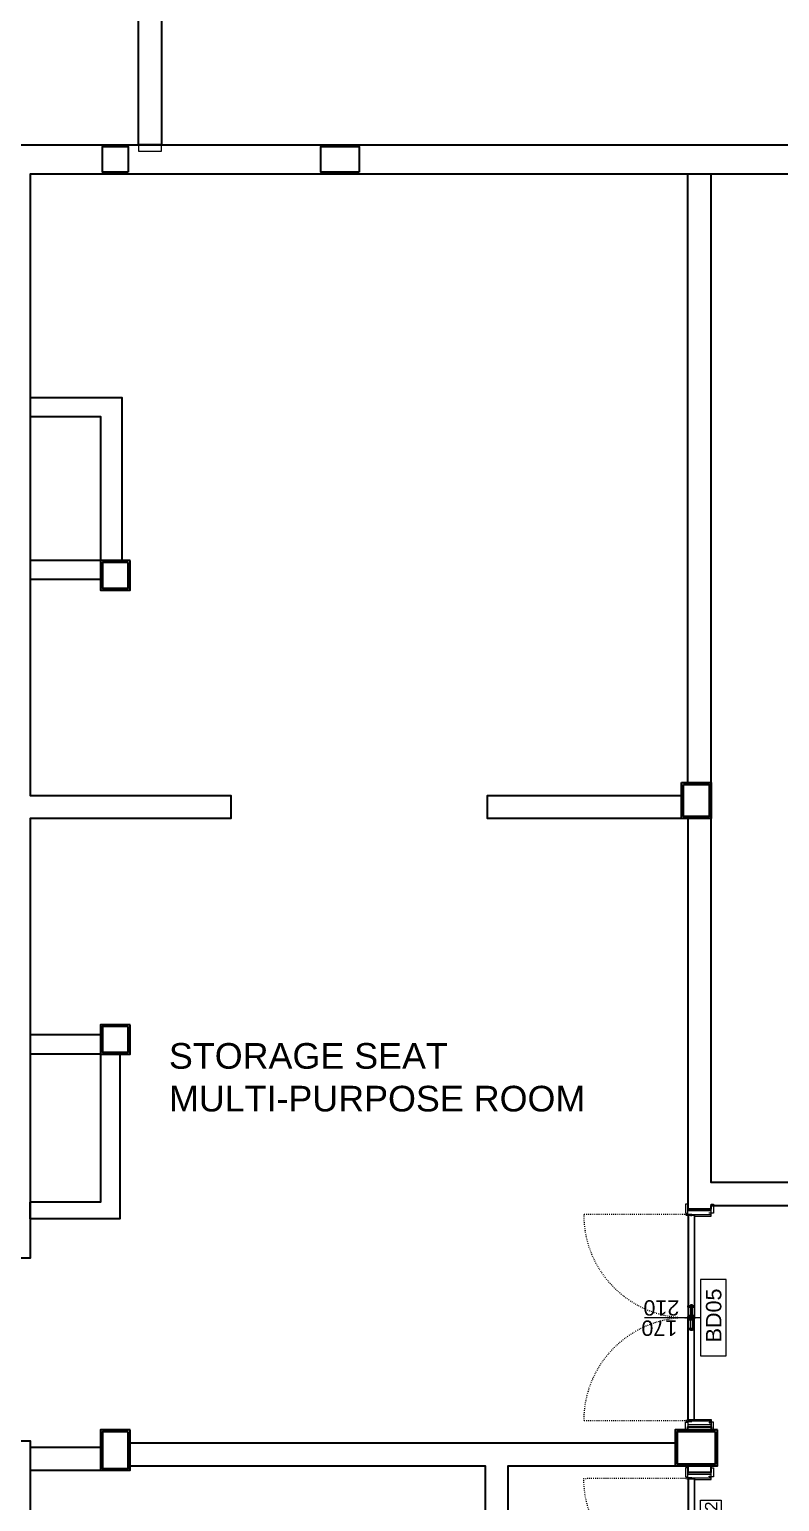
# Model space of a CAD drawing. Header units: centimetres. Extents: x 118932 to 154602, y -32682 to -23521.
# Drawn here: x 120597 to 121182, y -29082 to -27934 of the extents above; entities that cross this region are included whole.
import ezdxf

# ---------------------------------------------------------------- set-up
doc = ezdxf.new("R2010")
doc.units = ezdxf.units.CM
doc.header["$LTSCALE"] = 50
doc.header["$MEASUREMENT"] = 0
doc.linetypes.add('ACAD_ISO03W100', pattern=[30, 12, -18])
for name, color, linetype, lineweight, true_color in [('GEN_00_BL_Yazı', 7, 'Continuous', 0, 0x4f5250), ('GEN_01_TA_Kolon', 7, 'Continuous', 35, 0xd05d28), ('GEN_02_TF_Kapı', 7, 'Continuous', 9, 0x4a3526), ('GEN_05_ML_Ahşap', 7, 'Continuous', 9, 0x745e3d), ('GEN_06_GR_İnce', 7, 'Continuous', 13, 0xb0b0a9), ('KALACAK DUVARLAR', 7, 'Continuous', 30, 0x005387), ('ÖRÜLECEK DUVARLAR', 7, 'Continuous', 30, 0xfaca30)]:
    doc.layers.add(name, color=color, linetype=linetype, lineweight=lineweight, true_color=true_color)
doc.styles.add('ARIAL', font='arial.ttf')
doc.styles.add('arial_1_18', font='arial.ttf', dxfattribs={"height": 0.2})

# ---------------------------------------------------------------- blocks, each defined once
blk = doc.blocks.new('LEVEL -1_A BLOK_KOLON')
at = {"layer": 'GEN_01_TA_Kolon'}
for points in [[(46541.2, 4396.6), (46521.2, 4396.6), (46521.2, 4416.6), (46541.2, 4416.6)], [(46721.2, 4396.6), (46691.2, 4396.6), (46691.2, 4416.6), (46721.2, 4416.6)], [(46541.2, 4092.2), (46521.2, 4092.2), (46521.2, 4072.2), (46541.2, 4072.2)], [(46973.8, 3919.1), (46993.8, 3919.1), (46993.8, 3894.1), (46973.8, 3894.1)], [(46541.2, 3730.2), (46521.2, 3730.2), (46521.2, 3710.2), (46541.2, 3710.2)], [(46541.2, 3414.2), (46521.2, 3414.2), (46521.2, 3385.7), (46541.2, 3385.7)], [(46998.8, 3414.2), (46968.8, 3414.2), (46968.8, 3389.2), (46998.8, 3389.2)]]:
    blk.add_lwpolyline(points, close=True, dxfattribs=at)
blk = doc.blocks.new('LEVEL -1_A BLOK_DUVAR')
at = {"layer": 'KALACAK DUVARLAR'}
for p, q in [((46977.3, 8970.6), (46977.3, 9445)), ((46464.9, 8452.2), (46519.7, 8452.2)), ((46542.7, 8455.7), (46967.3, 8455.7)), ((46464.9, 8434.2), (46542.7, 8434.2))]:
    blk.add_line(p, q, dxfattribs=at)
for points in [[(45326.4, 6193.2), (45650.7, 8030), (45650.7, 8454.7), (45898.5, 8454.7), (45898.5, 9468), (47651.3, 9468), (47651.3, 9445), (46464.9, 9445), (46464.9, 8960.6), (46621.1, 8960.6), (46621.1, 8942.6), (46464.9, 8942.6), (46464.9, 8599.7), (46270, 8599.7), (46270, 8457.2), (46464.9, 8457.2), (46464.9, 8127.5), (46446.9, 8127.5), (46446.9, 8130), (46320.5, 8130), (46320.5, 8016.2), (46307.5, 8016.2), (46307.5, 8218)], [(46977.3, 8942.6), (46977.3, 8638.2), (46995.3, 8638.2), (46995.3, 8640.7), (47449.8, 8640.7), (47449.8, 8663.7), (47431.8, 8663.7), (47431.8, 8658.7), (46995.3, 8658.7), (46995.3, 9445)], [(46995.3, 8942.6), (46821.1, 8942.6), (46821.1, 8960.6), (46972.3, 8960.6)], [(46977.3, 8465.7), (46977.3, 8468.2), (46995.3, 8468.2), (46995.3, 8465.7)], [(46542.7, 8437.7), (46819.3, 8437.7), (46819.3, 8372.7), (46837.3, 8372.7), (46837.3, 8437.7), (47000.3, 8437.7)], [(46977.3, 8437.7), (46977.3, 8432.7), (46995.3, 8432.7), (46995.3, 8437.7)]]:
    blk.add_lwpolyline(points, dxfattribs=at)
for points in [[(46542.7, 9143.7), (46519.7, 9143.7), (46519.7, 9120.7), (46542.7, 9120.7)], [(46972.3, 8970.6), (46995.3, 8970.6), (46995.3, 8942.6), (46972.3, 8942.6)], [(46542.7, 8781.7), (46519.7, 8781.7), (46519.7, 8758.7), (46542.7, 8758.7)], [(46542.7, 8465.7), (46519.7, 8465.7), (46519.7, 8434.2), (46542.7, 8434.2)], [(47000.3, 8465.7), (46967.3, 8465.7), (46967.3, 8437.7), (47000.3, 8437.7)]]:
    blk.add_lwpolyline(points, close=True, dxfattribs=at)
blk = doc.blocks.new('ÖRÜLECEK DUVAR LEVEL -1 B BLOK')
at = {"layer": 'ÖRÜLECEK DUVARLAR'}
for points in [[(-8126.2, 1755.9), (-8054.8, 1755.9), (-8054.8, 1628.6)], [(-8126.2, 1740.9), (-8071.4, 1740.9), (-8071.4, 1628.6), (-8126.2, 1628.6)], [(-8071.4, 1613.9), (-8126.2, 1613.9)], [(-8071.4, 1258.6), (-8126.2, 1258.6)], [(-8071.4, 1243.6), (-8071.4, 1128.3), (-8126.2, 1128.3)], [(-8071.4, 1243.6), (-8056.4, 1243.6), (-8056.4, 1115.3), (-8126.2, 1115.3), (-8126.2, 1128.3)], [(-8071.4, 1243.6), (-8126.2, 1243.6)]]:
    blk.add_lwpolyline(points, dxfattribs=at)
blk = doc.blocks.new('zemin kat vaziyet')
at = {"layer": 'GEN_06_GR_İnce'}
blk.add_lwpolyline([(-3808.3, -773.6), (-3808.3, -1764.7), (-3790.3, -1764.7), (-3790.3, -948.4), (-3702.9, -861), (-3790.3, -773.6)], close=True, dxfattribs=at)
blk = doc.blocks.new('behçe duvarı bodrum kat')
at = {"layer": 'KALACAK DUVARLAR'}
blk.add_lwpolyline([(-252.2, -2571.1), (-234.2, -2571.1), (-234.2, -3372.4), (-252.2, -3372.4)], close=True, dxfattribs=at)
blk = doc.blocks.new('LEVEL -1_A BLOK_MAHAL')
at = {"layer": 'GEN_00_BL_Yazı', "insert": (46572.9, 4616.4), "char_height": 20, "width": 445.9, "attachment_point": 1, "style": 'ARIAL'}
blk.add_mtext('STORAGE SEAT MULTI-PURPOSE ROOM', dxfattribs=at)
blk = doc.blocks.new('BD03-2')
at = {"layer": 'GEN_02_TF_Kapı'}
for p, q in [((-85.5, 0), (-90, 0)), ((-85.5, 0), (-85.5, -18)), ((-4.8, 0), (-85.2, 0)), ((-85.2, -5.2), (-85.2, 0)), ((-78.1, 0), (-78.1, -5.2, 0)), ((-77.1, 0), (-77.1, -5.2, 0)), ((-45.7, 0), (-45.7, -5.2, 0)), ((-44.3, 0), (-44.3, -5.2, 0)), ((-5.1, 0.1), (-5.1, -3)), ((-4.8, -5.2), (-4.8, 0)), ((-4.8, 0), (-4.8, -3)), ((-4.5, 0), (-4.5, -18)), ((-4.5, 0), (0, 0)), ((-4.5, 0), (-4.5, -3)), ((-4.2, 0.1), (-4.2, -3)), ((-86.2, -2.7), (-85.2, -2.1)), ((-86.2, -3), (-86.2, -2.7)), ((-86.2, -3), (-85.2, -3.1)), ((-85.8, -1.5), (-85.8, -2.5)), ((-85.7, -1.5), (-85.8, -1.5)), ((-85.8, -3), (-85.8, -3.7)), ((-85.8, -3.7), (-85.7, -3.7)), ((-85.2, -2.6), (-85.5, -2.3)), ((-85.2, -2.6), (-85.5, -2.3)), ((-85.2, -2.6), (-85.5, -3)), ((-84.3, -5.4), (-85.5, -5.4)), ((-4.8, -0.4), (-85.2, -0.4)), ((-85.2, -2.1), (-85.2, -3.1)), ((-85.2, -2.5), (-85.2, -2.1)), ((-85.2, -2.5), (-85.2, -2.1)), ((-85.2, -2.1), (-84.8, -2.1)), ((-85.2, -2.1), (-84.8, -2.1)), ((-85.2, -2.5), (-85.2, -2.6)), ((-85.2, -2.5), (-85.1, -2.5)), ((-85.2, -2.5), (-85.2, -2.5)), ((-85.2, -2.7), (-85.2, -2.6)), ((-85.2, -2.6), (-85.2, -2.6)), ((-85.2, -2.6), (-85.2, -2.7)), ((-85.2, -2.6), (-85.2, -2.6)), ((-85.2, -3.1), (-85.2, -2.7)), ((-85.2, -3.1), (-85.2, -2.7)), ((-85.2, -2.7), (-85.2, -2.8)), ((-85.2, -2.7), (-85.2, -2.7)), ((-85.2, -2.8), (-85.1, -2.8)), ((-85.2, -3.1), (-85.2, -3)), ((-84.8, -3.1), (-85.2, -3.1)), ((-84.8, -3.1), (-85.2, -3.1)), ((-4.8, -4.8), (-85.2, -4.8)), ((-4.8, -5.2), (-85.2, -5.2)), ((-85.1, -2.1), (-85.1, -3.1)), ((-85.1, -2.5), (-85.1, -2.8)), ((-84.8, -2.1), (-84.8, -3.1)), ((-84.8, -2.1), (-84.8, -3.1)), ((-84.6, -4.8), (-84.6, -0.4)), ((-84.3, -5.4), (-84.3, -18)), ((-44.4, -5.2), (-45.6, -5.2)), ((-5.7, -5.4), (-5.7, -18)), ((-5.7, -5.4), (-4.5, -5.4)), ((-5.4, -4.8), (-5.4, -0.4)), ((-5.2, -2.1), (-5.2, -3.1)), ((-4.8, -2.1), (-5.2, -2.1)), ((-5.2, -3.1), (-4.8, -3.1)), ((-5.1, -3), (-4.8, -3)), ((-4.9, -2.1), (-4.9, -3.1)), ((-4.8, -2.5), (-4.9, -2.5)), ((-4.9, -2.5), (-4.9, -2.8)), ((-4.8, -2.8), (-4.9, -2.8)), ((-4.8, -2.5), (-4.8, -2.1)), ((-4.8, -2.6), (-4.5, -2.3)), ((-4.8, -2.6), (-4.5, -2.3)), ((-4.8, -2.5), (-4.8, -2.6)), ((-4.8, -2.6), (-4.8, -2.6)), ((-4.8, -2.6), (-4.8, -2.7)), ((-4.8, -2.6), (-4.8, -2.6)), ((-4.8, -2.7), (-4.8, -2.6)), ((-4.8, -2.6), (-4.5, -3)), ((-4.8, -3.1), (-4.8, -2.7)), ((-4.8, -2.7), (-4.8, -2.8)), ((-4.5, -3), (-4.2, -3)), ((-86.5, -16.5), (-86.9, -16.5)), ((-86.9, -16.5), (-86.9, -18)), ((-86.5, -18), (-86.5, -16.5)), ((-84.3, -18), (-86.5, -18)), ((-5.7, -18), (-3.5, -18)), ((-3.5, -18), (-3.5, -16.5)), ((-3.5, -16.5), (-3.1, -16.5)), ((-3.1, -16.5), (-3.1, -18)), ((-3.1, -18), (0, -18))]:
    blk.add_line(p, q, dxfattribs=at)
at = {"layer": 'GEN_02_TF_Kapı', "linetype": 'ACAD_ISO03W100', "ltscale": 0.001}
blk.add_lwpolyline([(-85.2, 0, -0.416564), (-4.8, 81.4), (-4.6, 0.8)], format="xyb", dxfattribs=at)
at = {"layer": 'GEN_02_TF_Kapı'}
for points in [[(-86.5, 0), (-93.5, 0), (-93.5, 1.8), (-86.5, 1.8)], [(-88.5, 0), (-90, 0), (-90, -18), (-88.5, -18)], [(-78, 0), (-78.1, 0), (-78.1, -5.2), (-78, -5.2)], [(-78.1, 0), (-78, 0), (-78, -5.2), (-78.1, -5.2)], [(-77.2, -5.2), (-78, -5.2), (-78, 0), (-77.2, 0)], [(-77.2, 0), (-77.1, 0), (-77.1, -5.2), (-77.2, -5.2)], [(-77.1, 0), (-77.2, 0), (-77.2, -5.2), (-77.1, -5.2)], [(-46, 0), (-44, 0), (-44, 0.2), (-44.4, 0.3), (-45.6, 0.3), (-46, 0.2)], [(-45.6, 0), (-45.7, 0), (-45.7, -5.2), (-45.6, -5.2)], [(-45.6, -5.2), (-44.4, -5.2), (-44.4, 0), (-45.6, 0)], [(-44.4, 0), (-44.3, 0), (-44.3, -5.2), (-44.4, -5.2)], [(-3.5, 0), (3.5, 0), (3.5, 1.8), (-3.5, 1.8)], [(0, 0), (-1.5, 0), (-1.5, -18), (0, -18)], [(-85.7, -3.7), (-85.5, -3.7), (-85.5, -1.5), (-85.7, -1.5)], [(-85.2, -3.5), (-85, -3.5), (-85, -1.6), (-85.2, -1.6)], [(-71.3, -2), (-85.1, -2), (-85.1, -3.5), (-71.3, -3.5)], [(-71.4, -2.1), (-85, -2.1), (-85, -3.4), (-71.4, -3.4)], [(-46, -5.4), (-44, -5.4), (-44, -5.2), (-46, -5.2)]]:
    blk.add_lwpolyline(points, close=True, dxfattribs=at)
for points in [[(-4.8, -2.5), (-4.8, -2.5), (-4.8, -2.1), (-5.2, -2.1), (-5.2, -3.1), (-4.8, -3.1), (-4.8, -2.7), (-4.8, -2.7)], [(-86.9, -18), (-93.5, -18), (-93.5, -19.8), (-86.5, -19.8), (-86.5, -18)], [(-3.1, -18), (3.5, -18), (3.5, -19.8), (-3.5, -19.8), (-3.5, -18)]]:
    blk.add_lwpolyline(points, dxfattribs=at)
blk.add_circle((-4.6, 0.8), 0.8, dxfattribs=at)
for centre, start, end in [((-85.2, -2.1), 91.5433, 178.4567), ((-85.2, -3.1), 181.5433, 268.4567), ((-84.8, -2.1), 1.5433, 88.4567), ((-84.8, -3.1), 271.5433, 358.4567), ((-5.2, -2.1), 91.5433, 178.4567), ((-5.2, -3.1), 181.5433, 268.4567), ((-4.8, -2.1), 1.5433, 88.4567), ((-4.8, -3.1), 271.5433, 358.4567)]:
    blk.add_arc(centre, 0.0206, start, end, dxfattribs=at)
at = {"layer": 'GEN_05_ML_Ahşap'}
blk.add_lwpolyline([(-45, -9.8), (-45, 33.8)], dxfattribs=at)
blk.add_lwpolyline([(-21.8, -25.8), (-68.2, -25.8), (-68.2, -9.8), (-21.8, -9.8)], close=True, dxfattribs=at)
at = {"layer": 'GEN_00_BL_Yazı', "char_height": 9.6, "attachment_point": 7, "rotation": 90, "style": 'arial_1_18'}
for s, insert in [('\\A1;210', (-34.6, 8.1)), ('\\A1;90', (-46.6, 8.1))]:
    blk.add_mtext_dynamic_manual_height_columns(s, width=2834.152, gutter_width=1500, heights=[310.2], dxfattribs=dict(at, insert=insert))
at = {"layer": 'GEN_00_BL_Yazı', "insert": (-22.8, -23), "char_height": 9.6, "attachment_point": 9, "style": 'arial_1_18'}
blk.add_mtext_dynamic_manual_height_columns('\\A1;BD03-2', width=2834.152, gutter_width=1500, heights=[310.2], dxfattribs=at)
blk = doc.blocks.new('BD05')
at = {"layer": 'GEN_02_TF_Kapı'}
for p, q in [((-165.9, 0.1), (-165.9, -3)), ((-165.6, 0), (-165.6, -3)), ((-165.3, 0), (-86.2, 0)), ((-165.3, -5.2), (-165.3, 0)), ((-165.3, 0), (-165.3, -3)), ((-165, 0.1), (-165, -3)), ((-94.3, 0), (-94.3, -5.2, 0)), ((-93.3, 0), (-93.3, -5.2, 0)), ((-86.2, -5.2), (-86.2, 0)), ((-85.7, 0), (-85.7, -5.2, 0)), ((-85.7, 0), (-85.7, -5.2, 0)), ((-84.3, 0), (-84.3, -5.2, 0)), ((-4.8, 0), (-83.8, 0)), ((-83.8, -5.2), (-83.8, 0)), ((-76.7, 0), (-76.7, -5.2, 0)), ((-75.7, 0), (-75.7, -5.2, 0)), ((-5.1, 0.1), (-5.1, -3)), ((-4.8, -5.2), (-4.8, 0)), ((-4.8, 0), (-4.8, -3)), ((-4.5, 0), (-4.5, -18)), ((-4.5, 0), (0, 0)), ((-4.5, 0), (-4.5, -3)), ((-4.2, 0.1), (-4.2, -3)), ((-165.5, 0), (-170, 0)), ((-165.6, -3), (-165.9, -3)), ((-165.2, -2.6), (-165.6, -2.3)), ((-165.2, -2.6), (-165.6, -2.3)), ((-165.2, -2.6), (-165.6, -3)), ((-165.5, 0), (-165.5, -18)), ((-164.3, -5.4), (-165.5, -5.4)), ((-165.3, -0.4), (-86.2, -0.4)), ((-165.3, -2.5), (-165.3, -2.1)), ((-165.3, -2.6), (-165.2, -2.5)), ((-165.3, -2.6), (-165.2, -2.6)), ((-165.3, -2.6), (-165.3, -2.6)), ((-165.3, -3.1), (-165.3, -2.7)), ((-165, -3), (-165.3, -3)), ((-165.3, -4.8), (-86.2, -4.8)), ((-165.3, -5.2), (-86.2, -5.2)), ((-165.2, -2.1), (-164.9, -2.1)), ((-165.2, -2.4), (-165.2, -2.5)), ((-165.2, -2.4), (-165.1, -2.4)), ((-165.2, -2.6), (-165.2, -2.5)), ((-165.2, -2.6), (-165.2, -2.8)), ((-165.2, -2.8), (-165.1, -2.8)), ((-164.9, -3.1), (-165.2, -3.1)), ((-165.1, -2.1), (-165.1, -3.1)), ((-165.1, -2.4), (-165.1, -2.8)), ((-164.9, -2.1), (-164.9, -3.1)), ((-164.7, -4.8), (-164.7, -0.4)), ((-164.3, -5.4), (-164.3, -18)), ((-86.8, -4.8), (-86.8, -0.4)), ((-86.6, -2.1), (-86.6, -3.1)), ((-86.6, -2.1), (-86.6, -3.1)), ((-86.2, -2.1), (-86.6, -2.1)), ((-86.2, -2.1), (-86.6, -2.1)), ((-86.6, -3.1), (-86.2, -3.1)), ((-86.6, -3.1), (-86.2, -3.1)), ((-86.3, -2.1), (-86.3, -3.1)), ((-86.2, -2.4), (-86.3, -2.4)), ((-86.3, -2.4), (-86.3, -2.8)), ((-86.2, -2.8), (-86.3, -2.8)), ((-86.2, -2.1), (-86.2, -3.1)), ((-85.2, -2.7), (-86.2, -2.1)), ((-86.2, -2.5), (-86.2, -2.1)), ((-86.2, -2.5), (-86.2, -2.1)), ((-86.2, -2.6), (-85.9, -2.3)), ((-86.2, -2.6), (-85.9, -2.3)), ((-86.2, -2.4), (-86.2, -2.5)), ((-86.2, -2.6), (-86.2, -2.5)), ((-86.2, -2.5), (-86.2, -2.5)), ((-86.2, -2.6), (-86.2, -2.5)), ((-86.2, -2.6), (-86.2, -2.8)), ((-86.2, -2.6), (-86.2, -2.6)), ((-86.2, -2.6), (-86.2, -2.6)), ((-86.2, -2.6), (-85.9, -3)), ((-86.2, -3.1), (-86.2, -2.7)), ((-86.2, -3.1), (-86.2, -2.7)), ((-86.2, -2.7), (-86.2, -2.7)), ((-85.2, -3), (-86.2, -3.1)), ((-86.2, -3.1), (-86.2, -3)), ((-85.7, -1.5), (-85.6, -1.5)), ((-85.6, -3.7), (-85.7, -3.7)), ((-85.6, -1.5), (-85.6, -2.5)), ((-85.6, -3), (-85.6, -3.7)), ((-84.4, -5.2), (-85.6, -5.2)), ((-85.2, -3), (-85.2, -2.7)), ((-84.8, -2.7), (-83.8, -2.1)), ((-84.8, -3), (-84.8, -2.7)), ((-84.8, -3), (-83.8, -3.1)), ((-84.4, -1.5), (-84.4, -2.5)), ((-84.3, -1.5), (-84.4, -1.5)), ((-84.4, -3), (-84.4, -3.7)), ((-84.4, -3.7), (-84.3, -3.7)), ((-83.8, -2.6), (-84.1, -2.3)), ((-83.8, -2.6), (-84.1, -2.3)), ((-83.8, -2.6), (-84.1, -3)), ((-4.8, -0.4), (-83.8, -0.4)), ((-83.8, -2.1), (-83.8, -3.1)), ((-83.8, -2.5), (-83.8, -2.1)), ((-83.8, -2.5), (-83.8, -2.1)), ((-83.8, -2.1), (-83.4, -2.1)), ((-83.8, -2.1), (-83.4, -2.1)), ((-83.8, -2.4), (-83.8, -2.5)), ((-83.8, -2.4), (-83.7, -2.4)), ((-83.8, -2.6), (-83.8, -2.5)), ((-83.8, -2.5), (-83.8, -2.5)), ((-83.8, -2.6), (-83.8, -2.5)), ((-83.8, -2.6), (-83.8, -2.8)), ((-83.8, -2.6), (-83.8, -2.6)), ((-83.8, -2.6), (-83.8, -2.6)), ((-83.8, -3.1), (-83.8, -2.7)), ((-83.8, -3.1), (-83.8, -2.7)), ((-83.8, -2.8), (-83.7, -2.8)), ((-83.8, -2.7), (-83.8, -2.7)), ((-83.8, -3.1), (-83.8, -3)), ((-83.4, -3.1), (-83.8, -3.1)), ((-83.4, -3.1), (-83.8, -3.1)), ((-4.8, -4.8), (-83.8, -4.8)), ((-4.8, -5.2), (-83.8, -5.2)), ((-83.7, -2.1), (-83.7, -3.1)), ((-83.7, -2.4), (-83.7, -2.8)), ((-83.4, -2.1), (-83.4, -3.1)), ((-83.4, -2.1), (-83.4, -3.1)), ((-83.2, -4.8), (-83.2, -0.4)), ((-5.7, -5.4), (-5.7, -18)), ((-5.7, -5.4), (-4.5, -5.4)), ((-5.4, -4.8), (-5.4, -0.4)), ((-5.2, -2.1), (-5.2, -3.1)), ((-4.8, -2.1), (-5.2, -2.1)), ((-5.2, -3.1), (-4.8, -3.1)), ((-5.1, -3), (-4.8, -3)), ((-4.9, -2.1), (-4.9, -3.1)), ((-4.8, -2.4), (-4.9, -2.4)), ((-4.9, -2.4), (-4.9, -2.8)), ((-4.8, -2.8), (-4.9, -2.8)), ((-4.8, -2.5), (-4.8, -2.1)), ((-4.8, -2.6), (-4.5, -2.3)), ((-4.8, -2.6), (-4.5, -2.3)), ((-4.8, -2.4), (-4.8, -2.5)), ((-4.8, -2.6), (-4.8, -2.5)), ((-4.8, -2.6), (-4.8, -2.5)), ((-4.8, -2.6), (-4.8, -2.8)), ((-4.8, -2.6), (-4.8, -2.6)), ((-4.8, -2.6), (-4.8, -2.6)), ((-4.8, -2.6), (-4.5, -3)), ((-4.8, -3.1), (-4.8, -2.7)), ((-4.5, -3), (-4.2, -3)), ((-166.5, -16.5), (-166.9, -16.5)), ((-166.9, -16.5), (-166.9, -18)), ((-166.5, -18), (-166.5, -16.5)), ((-164.3, -18), (-166.5, -18)), ((-5.7, -18), (-3.5, -18)), ((-3.5, -18), (-3.5, -16.5)), ((-3.5, -16.5), (-3.1, -16.5)), ((-3.1, -16.5), (-3.1, -18)), ((-3.1, -18), (0, -18))]:
    blk.add_line(p, q, dxfattribs=at)
at = {"layer": 'GEN_02_TF_Kapı', "linetype": 'ACAD_ISO03W100', "ltscale": 0.001}
for points in [[(-165.4, 0.8), (-165.4, 81.2, -0.416033), (-85, 0.3)], [(-4.6, 0.8), (-4.6, 81.2, 0.416032), (-85, 0.3)]]:
    blk.add_lwpolyline(points, format="xyb", dxfattribs=at)
at = {"layer": 'GEN_02_TF_Kapı'}
for points in [[(-166.5, 0), (-173.5, 0), (-173.5, 1.8), (-166.5, 1.8)], [(-94.2, 0), (-94.3, 0), (-94.3, -5.2), (-94.2, -5.2)], [(-94.3, 0), (-94.2, 0), (-94.2, -5.2), (-94.3, -5.2)], [(-94.2, -5.2), (-93.4, -5.2), (-93.4, 0), (-94.2, 0)], [(-93.4, 0), (-93.3, 0), (-93.3, -5.2), (-93.4, -5.2)], [(-93.3, 0), (-93.4, 0), (-93.4, -5.2), (-93.3, -5.2)], [(-86, 0), (-84, 0), (-84, 0.2), (-84.4, 0.3), (-85.6, 0.3), (-86, 0.2)], [(-85.6, 0), (-85.7, 0), (-85.7, -5.2), (-85.6, -5.2)], [(-85.6, 0), (-85.7, 0), (-85.7, -5.2), (-85.6, -5.2)], [(-85.6, -5.2), (-84.4, -5.2), (-84.4, 0), (-85.6, 0)], [(-84.4, 0), (-84.3, 0), (-84.3, -5.2), (-84.4, -5.2)], [(-76.6, 0), (-76.7, 0), (-76.7, -5.2), (-76.6, -5.2)], [(-76.7, 0), (-76.6, 0), (-76.6, -5.2), (-76.7, -5.2)], [(-75.8, -5.2), (-76.6, -5.2), (-76.6, 0), (-75.8, 0)], [(-75.8, 0), (-75.7, 0), (-75.7, -5.2), (-75.8, -5.2)], [(-75.7, 0), (-75.8, 0), (-75.8, -5.2), (-75.7, -5.2)], [(-3.5, 0), (3.5, 0), (3.5, 1.8), (-3.5, 1.8)], [(0, 0), (-1.5, 0), (-1.5, -18), (0, -18)], [(-168.5, 0), (-170, 0), (-170, -18), (-168.5, -18)], [(-95.1, -2), (-86.3, -2), (-86.3, -3.5), (-95.1, -3.5)], [(-95, -2.1), (-86.4, -2.1), (-86.4, -3.4), (-95, -3.4)], [(-86.2, -3.5), (-86.4, -3.5), (-86.4, -1.6), (-86.2, -1.6)], [(-86, -5.4), (-84, -5.4), (-84, -5.2), (-86, -5.2)], [(-85.7, -3.7), (-85.9, -3.7), (-85.9, -1.5), (-85.7, -1.5)], [(-84.3, -3.7), (-84.1, -3.7), (-84.1, -1.5), (-84.3, -1.5)], [(-83.8, -3.5), (-83.6, -3.5), (-83.6, -1.6), (-83.8, -1.6)], [(-74.9, -2), (-83.7, -2), (-83.7, -3.5), (-74.9, -3.5)], [(-75, -2.1), (-83.6, -2.1), (-83.6, -3.4), (-75, -3.4)]]:
    blk.add_lwpolyline(points, close=True, dxfattribs=at)
for points in [[(-165.3, -2.5), (-165.2, -2.5), (-165.2, -2.1), (-164.9, -2.1), (-164.9, -3.1), (-165.2, -3.1), (-165.2, -2.7), (-165.3, -2.7)], [(-4.8, -2.5), (-4.8, -2.5), (-4.8, -2.1), (-5.2, -2.1), (-5.2, -3.1), (-4.8, -3.1), (-4.8, -2.7), (-4.8, -2.7)], [(-166.9, -18), (-173.5, -18), (-173.5, -19.8), (-166.5, -19.8), (-166.5, -18)], [(-3.1, -18), (3.5, -18), (3.5, -19.8), (-3.5, -19.8), (-3.5, -18)]]:
    blk.add_lwpolyline(points, dxfattribs=at)
for centre in [(-165.4, 0.8), (-4.6, 0.8)]:
    blk.add_circle(centre, 0.8, dxfattribs=at)
for centre, start, end in [((-165.2, -2.1), 91.5433, 178.4567), ((-165.2, -3.1), 181.5433, 268.4567), ((-164.9, -2.1), 1.5433, 88.4567), ((-164.9, -3.1), 271.5433, 358.4567), ((-86.6, -2.1), 91.5433, 178.4567), ((-86.6, -3.1), 181.5433, 268.4567), ((-86.2, -2.1), 1.5433, 88.4567), ((-86.2, -3.1), 271.5433, 358.4567), ((-83.8, -2.1), 91.5433, 178.4567), ((-83.8, -3.1), 181.5433, 268.4567), ((-83.4, -2.1), 1.5433, 88.4567), ((-83.4, -3.1), 271.5433, 358.4567), ((-5.2, -2.1), 91.5433, 178.4567), ((-5.2, -3.1), 181.5433, 268.4567), ((-4.8, -2.1), 1.5433, 88.4567), ((-4.8, -3.1), 271.5433, 358.4567)]:
    blk.add_arc(centre, 0.0206, start, end, dxfattribs=at)
at = {"layer": 'GEN_05_ML_Ahşap'}
blk.add_lwpolyline([(-85, -9.8), (-85, 33.8)], dxfattribs=at)
blk.add_lwpolyline([(-114.7, -29.8), (-55.3, -29.8), (-55.3, -9.8), (-114.7, -9.8)], close=True, dxfattribs=at)
at = {"layer": 'GEN_00_BL_Yazı', "char_height": 12, "attachment_point": 7, "rotation": 90, "style": 'arial_1_18'}
for s, insert in [('\\A1;170', (-87, 8.3)), ('\\A1;210', (-71.2, 6.7))]:
    blk.add_mtext_dynamic_manual_height_columns(s, width=3542.69, gutter_width=1875, heights=[387.8], dxfattribs=dict(at, insert=insert))
at = {"layer": 'GEN_00_BL_Yazı', "insert": (-104.2, -26.2), "char_height": 12, "attachment_point": 7, "style": 'arial_1_18'}
blk.add_mtext_dynamic_manual_height_columns('\\A1;BD05', width=3542.69, gutter_width=1875, heights=[387.8], dxfattribs=at)
blk = doc.blocks.new('basement kapılar')
at = {"color": 5, "rotation": 90}
for name, p in [('BD05', (-2856.9, -1092.8)), ('BD03-2', (-2856.9, -1298.3))]:
    blk.add_blockref(name, p, dxfattribs=at)
blk = doc.blocks.new('LEVEL -1 KAPILAR')
at = {"color": 5}
blk.add_blockref('basement kapılar', (-3850.4, 728.2), dxfattribs=at)

msp = doc.modelspace()

# ---------------------------------------------------------------- block references
for name, p in [('zemin kat vaziyet', (124490.4, -26263.8)), ('behçe duvarı bodrum kat', (120934.3, -24651.1)), ('LEVEL -1_A BLOK_DUVAR', (74132.9, -37491.5)), ('LEVEL -1_A BLOK_KOLON', (74132.9, -32441.5)), ('LEVEL -1_A BLOK_MAHAL', (74132.9, -33340.5)), ('ÖRÜLECEK DUVAR LEVEL -1 B BLOK', (128724, -29976.4))]:
    msp.add_blockref(name, p)
at = {"layer": 'GEN_06_GR_İnce'}
msp.add_blockref('LEVEL -1 KAPILAR', (127817.5, -28488.7), dxfattribs=at)

doc.saveas('drawing.dxf')
